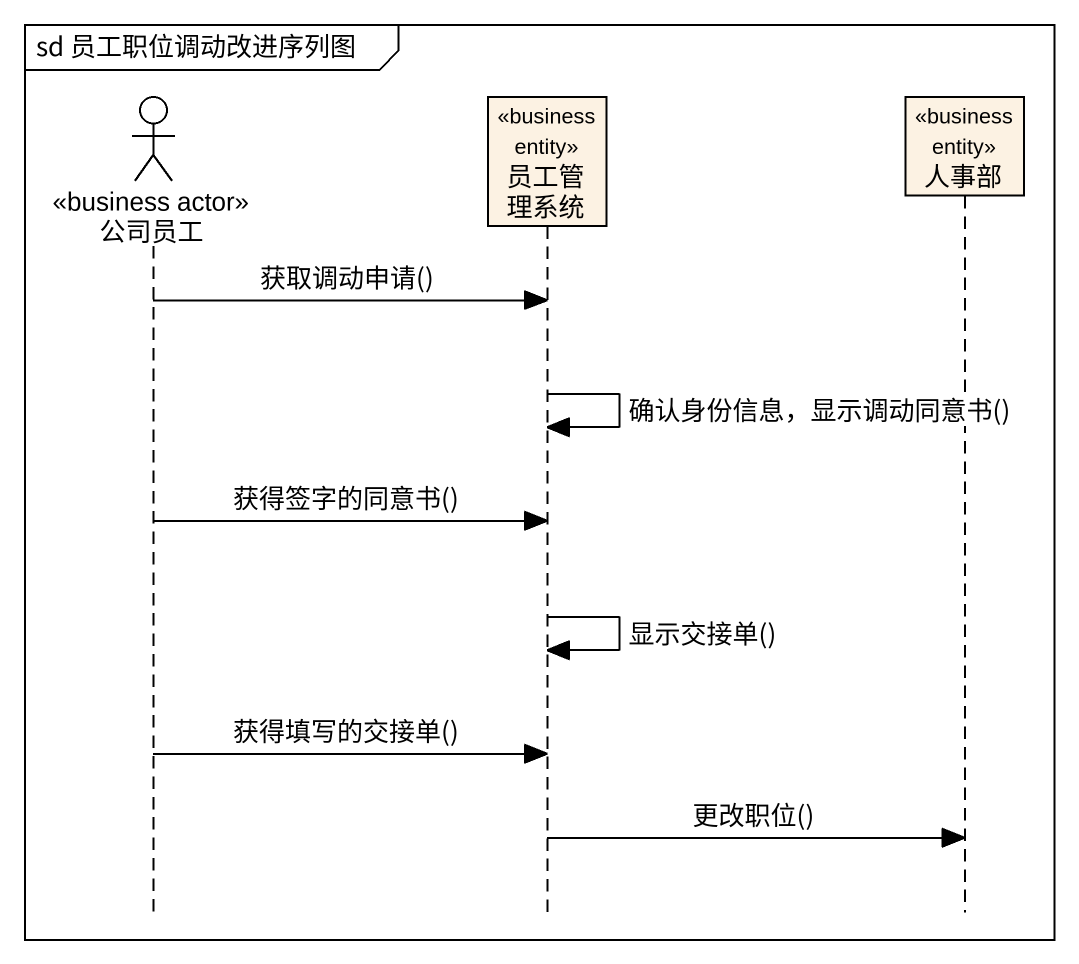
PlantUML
@startuml
mainframe sd 员工职位调动改进序列图
hide footbox
actor 公司员工 <<business actor>>
participant 员工管理系统 <<business entity>>
participant 人事部 <<business entity>>

公司员工 -> 员工管理系统 : 获取调动申请()
员工管理系统 -> 员工管理系统 : 确认身份信息，显示调动同意书()
公司员工 -> 员工管理系统 : 获得签字的同意书()
员工管理系统 -> 员工管理系统 : 显示交接单()
公司员工 -> 员工管理系统 : 获得填写的交接单()
员工管理系统 -> 人事部 : 更改职位()
@enduml
